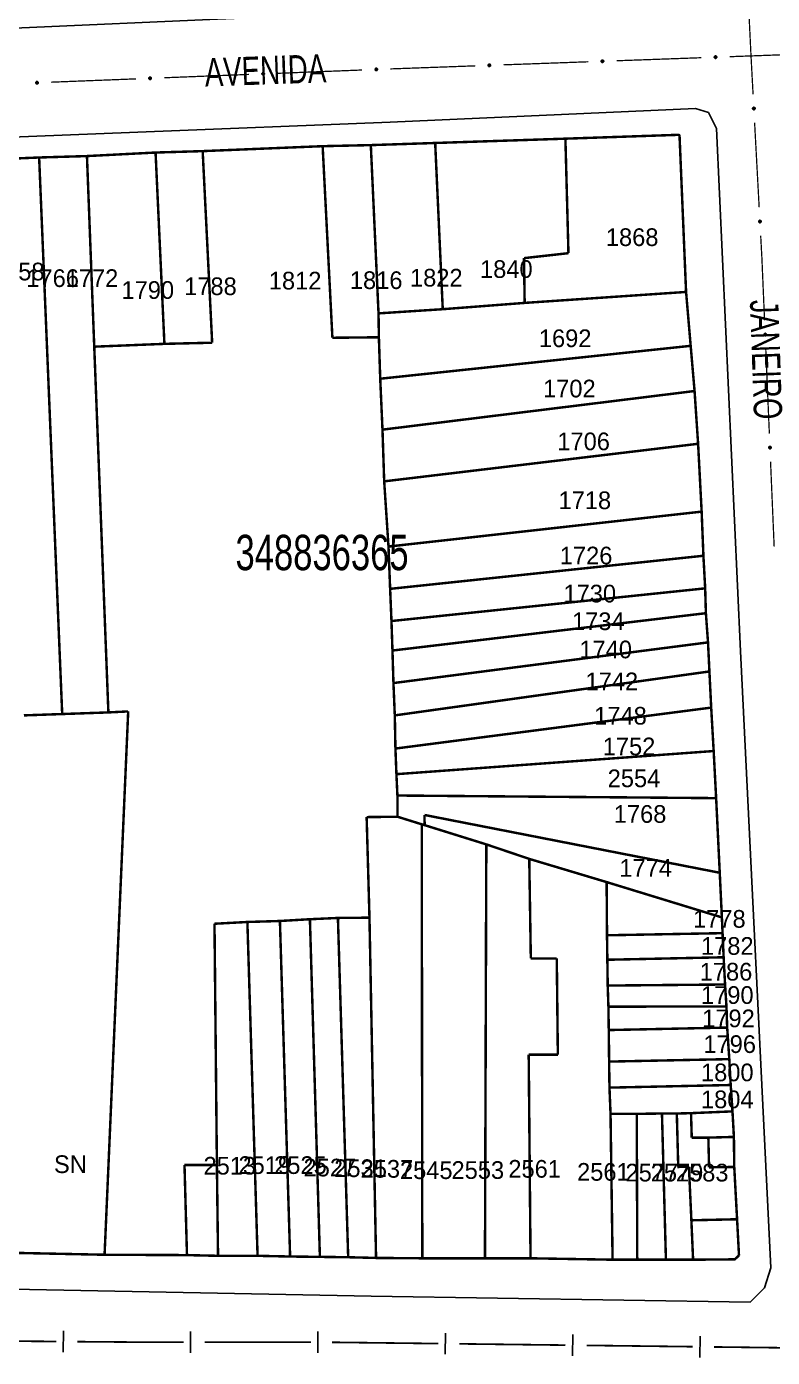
# Model space of a CAD drawing. Extents: x 202481 to 204056, y 4838981 to 4840330.
# Drawn here: x 202659.1 to 202764.6, y 4838987.6 to 4839175.8 of the extents above; entities that cross this region are included whole.
import ezdxf
from ezdxf.enums import TextEntityAlignment as Align

# ---------------------------------------------------------------- set-up
doc = ezdxf.new("R2010")
doc.units = 0
doc.header["$LTSCALE"] = 1.5
doc.header["$MEASUREMENT"] = 0
for name, color, linetype in [('CD_MALHA_LOTES', 7, 'CONTINUOUS'), ('CD_TXT_QUADRA', 7, 'CONTINUOUS'), ('LM-LIM-SETORES-BAIRROS', 250, 'CONTINUOUS'), ('RU-QUADRA', 210, 'CONTINUOUS'), ('SV-EIXO-RUA-PAV', 20, 'CONTINUOUS'), ('SV-RUA-PAVIM', 7, 'CONTINUOUS'), ('SV-TXT-RUA-PAV', 7, 'CONTINUOUS'), ('Th_NmrPort', 1, 'CONTINUOUS')]:
    doc.layers.add(name, color=color, linetype=linetype)
doc.styles.add('ARIAL', font='ARIAL.SHX')

msp = doc.modelspace()

# ---------------------------------------------------------------- linework, layer by layer
at = {"layer": 'CD_MALHA_LOTES', "linetype": 'Continuous', "const_width": 0.35, "flags": 128}
for points in [[(202716.91, 4839159.3), (202735.32, 4839159.91)], [(202735.32, 4839159.91), (202751.45, 4839160.46)], [(202735.75, 4839143.72), (202735.32, 4839159.91)], [(202751.45, 4839160.46), (202752.38, 4839138.24)], [(202667.68, 4839157.45), (202677.38, 4839157.95)], [(202677.38, 4839157.95), (202684.04, 4839158.15)], [(202678.63, 4839130.9), (202677.38, 4839157.95)], [(202684.04, 4839158.15), (202701, 4839158.85)], [(202684.04, 4839158.15), (202685.38, 4839131.06)], [(202701, 4839158.85), (202707.81, 4839159)], [(202702.38, 4839131.76), (202701, 4839158.85)], [(202707.81, 4839159), (202716.91, 4839159.3)], [(202708.9, 4839135.21), (202707.81, 4839159)], [(202717.98, 4839135.8), (202716.91, 4839159.3)], [(202656.21, 4839157.05), (202660.92, 4839157.25)], [(202660.92, 4839157.25), (202667.68, 4839157.45)], [(202664.18, 4839078.56), (202660.92, 4839157.25)], [(202668.71, 4839130.5), (202667.68, 4839157.45)], [(202729.47, 4839143.02), (202735.75, 4839143.72)], [(202729.56, 4839136.69), (202729.47, 4839143.02)], [(202752.38, 4839138.24), (202729.56, 4839136.69)], [(202752.38, 4839138.24), (202753.03, 4839130.62)], [(202708.9, 4839135.21), (202717.98, 4839135.8)], [(202708.95, 4839131.83), (202708.9, 4839135.21)], [(202729.56, 4839136.69), (202717.98, 4839135.8)], [(202708.95, 4839131.83), (202702.38, 4839131.76)], [(202709.14, 4839125.97), (202708.95, 4839131.83)], [(202668.71, 4839130.5), (202678.63, 4839130.9)], [(202670.71, 4839078.79), (202668.71, 4839130.5)], [(202685.38, 4839131.06), (202678.63, 4839130.9)], [(202709.14, 4839125.97), (202753.03, 4839130.62)], [(202753.03, 4839130.62), (202753.58, 4839124.23)], [(202709.46, 4839118.77), (202709.14, 4839125.97)], [(202709.46, 4839118.77), (202753.58, 4839124.23)], [(202753.58, 4839124.23), (202754.08, 4839116.77)], [(202709.7, 4839111.46), (202709.46, 4839118.77)], [(202709.7, 4839111.46), (202754.08, 4839116.77)], [(202754.08, 4839116.77), (202754.58, 4839107.18)], [(202710.31, 4839102.24), (202709.7, 4839111.46)], [(202710.31, 4839102.24), (202754.58, 4839107.18)], [(202754.58, 4839107.18), (202754.83, 4839100.94)], [(202710.54, 4839096.26), (202710.31, 4839102.24)], [(202710.54, 4839096.26), (202754.83, 4839100.94)], [(202754.83, 4839100.94), (202755.08, 4839096.33)], [(202710.73, 4839091.71), (202710.54, 4839096.26)], [(202710.73, 4839091.71), (202755.08, 4839096.33)], [(202755.08, 4839096.33), (202755.18, 4839092.82)], [(202710.87, 4839087.54), (202755.18, 4839092.82)], [(202755.18, 4839092.82), (202755.48, 4839088.69)], [(202710.87, 4839087.54), (202710.73, 4839091.71)], [(202711.01, 4839082.94), (202755.48, 4839088.69)], [(202755.48, 4839088.69), (202755.68, 4839084.58)], [(202711.01, 4839082.94), (202710.87, 4839087.54)], [(202711.2, 4839078.37), (202755.68, 4839084.58)], [(202755.68, 4839084.58), (202755.93, 4839079.47)], [(202711.2, 4839078.37), (202711.01, 4839082.94)], [(202670.71, 4839078.79), (202664.18, 4839078.56)], [(202670.17, 4839002.11), (202673.51, 4839078.93)], [(202673.51, 4839078.93), (202670.71, 4839078.79)], [(202711.29, 4839073.68), (202755.93, 4839079.47)], [(202755.93, 4839079.47), (202756.28, 4839073.33)], [(202664.18, 4839078.56), (202658.76, 4839078.37)], [(202711.29, 4839073.68), (202711.2, 4839078.37)], [(202711.43, 4839070.06), (202711.29, 4839073.68)], [(202711.43, 4839070.06), (202756.28, 4839073.33)], [(202756.28, 4839073.33), (202756.63, 4839066.67)], [(202711.57, 4839067.04), (202711.43, 4839070.06)], [(202711.59, 4839064.04), (202711.57, 4839067.04)], [(202711.57, 4839067.04), (202756.63, 4839066.67)], [(202756.63, 4839066.67), (202757.14, 4839056.12)], [(202707.22, 4839063.99), (202711.59, 4839064.04)], [(202707.62, 4839049.77), (202707.22, 4839063.99)], [(202715.01, 4839062.97), (202711.59, 4839064.04)], [(202715.42, 4839062.85), (202715.4, 4839064.29)], [(202715.4, 4839064.29), (202757.14, 4839056.12)], [(202715.09, 4839001.61), (202715.01, 4839062.97)], [(202715.01, 4839062.97), (202715.42, 4839062.85)], [(202724.14, 4839060.13), (202715.42, 4839062.85)], [(202723.95, 4839001.61), (202724.14, 4839060.13)], [(202724.14, 4839060.13), (202730.21, 4839058.08)], [(202730.21, 4839058.08), (202741.15, 4839054.8)], [(202730.43, 4839044), (202730.21, 4839058.08)], [(202757.14, 4839056.12), (202757.44, 4839049.81)], [(202741.2, 4839047.28), (202741.15, 4839054.8)], [(202741.15, 4839054.8), (202757.44, 4839049.81)], [(202685.71, 4839048.91), (202690.36, 4839049.16)], [(202686.05, 4839014.79), (202685.71, 4839048.91)], [(202690.36, 4839049.16), (202694.96, 4839049.3)], [(202691.8, 4839001.96), (202690.36, 4839049.16)], [(202694.96, 4839049.3), (202699.2, 4839049.55)], [(202696.4, 4839001.86), (202694.96, 4839049.3)], [(202699.2, 4839049.55), (202703.16, 4839049.73)], [(202700.61, 4839001.81), (202699.2, 4839049.55)], [(202703.16, 4839049.73), (202707.62, 4839049.77)], [(202704.61, 4839001.76), (202703.16, 4839049.73)], [(202708.55, 4839001.66), (202707.62, 4839049.77)], [(202757.44, 4839049.81), (202757.54, 4839047.58)], [(202741.2, 4839047.28), (202757.54, 4839047.58)], [(202741.25, 4839043.82), (202741.2, 4839047.28)], [(202757.54, 4839047.58), (202757.69, 4839044.17)], [(202734.1, 4839044), (202730.43, 4839044)], [(202734.25, 4839030.4), (202734.1, 4839044)], [(202741.25, 4839043.82), (202757.69, 4839044.17)], [(202741.3, 4839040.17), (202741.25, 4839043.82)], [(202757.69, 4839044.17), (202757.89, 4839040.32)], [(202741.3, 4839040.17), (202757.89, 4839040.32)], [(202741.4, 4839037.19), (202741.3, 4839040.17)], [(202757.89, 4839040.32), (202758.09, 4839037.21)], [(202741.4, 4839037.19), (202758.09, 4839037.21)], [(202741.45, 4839033.88), (202741.4, 4839037.19)], [(202758.09, 4839037.21), (202758.19, 4839034.23)], [(202741.45, 4839033.88), (202758.19, 4839034.23)], [(202741.5, 4839029.42), (202741.45, 4839033.88)], [(202758.19, 4839034.23), (202758.49, 4839029.77)], [(202730.13, 4839030.4), (202734.25, 4839030.4)], [(202730.39, 4839001.61), (202730.13, 4839030.4)], [(202741.5, 4839029.42), (202758.49, 4839029.77)], [(202758.49, 4839029.77), (202758.69, 4839026.11)], [(202741.55, 4839025.74), (202741.5, 4839029.42)], [(202741.55, 4839025.74), (202758.69, 4839026.11)], [(202758.69, 4839026.11), (202758.94, 4839022.38)], [(202741.7, 4839022.03), (202741.55, 4839025.74)], [(202753.08, 4839022.13), (202758.94, 4839022.38)], [(202758.94, 4839022.38), (202759.14, 4839018.77)], [(202741.7, 4839022.03), (202745.41, 4839022.03)], [(202741.99, 4839001.41), (202741.7, 4839022.03)], [(202745.41, 4839022.03), (202748.97, 4839022.08)], [(202745.48, 4839001.41), (202745.41, 4839022.03)], [(202748.97, 4839022.08), (202751.07, 4839022.08)], [(202749.53, 4839001.41), (202748.97, 4839022.08)], [(202751.07, 4839022.08), (202753.08, 4839022.13)], [(202751.27, 4839014.57), (202751.07, 4839022.08)], [(202753.18, 4839018.67), (202753.08, 4839022.13)], [(202755.53, 4839018.67), (202753.18, 4839018.67)], [(202755.53, 4839018.67), (202759.14, 4839018.77)], [(202755.63, 4839014.47), (202755.53, 4839018.67)], [(202759.14, 4839018.77), (202759.19, 4839014.52)], [(202681.47, 4839014.79), (202686.05, 4839014.79)], [(202681.82, 4839002.06), (202681.47, 4839014.79)], [(202686.21, 4839001.96), (202686.05, 4839014.79)], [(202752.78, 4839014.57), (202751.27, 4839014.57)], [(202753.13, 4839006.98), (202752.78, 4839014.57)], [(202759.19, 4839014.52), (202755.63, 4839014.47)], [(202759.19, 4839014.52), (202759.59, 4839007.13)], [(202753.13, 4839006.98), (202759.59, 4839007.13)], [(202753.37, 4839001.41), (202753.13, 4839006.98)], [(202759.59, 4839007.13), (202759.86, 4839002.01)], [(202670.17, 4839002.11), (202655.84, 4839002.41)], [(202681.82, 4839002.06), (202670.17, 4839002.11)], [(202686.21, 4839001.96), (202681.82, 4839002.06)], [(202691.8, 4839001.96), (202686.21, 4839001.96)], [(202696.4, 4839001.86), (202691.8, 4839001.96)], [(202700.61, 4839001.81), (202696.4, 4839001.86)], [(202704.61, 4839001.76), (202700.61, 4839001.81)], [(202708.55, 4839001.66), (202704.61, 4839001.76)], [(202715.09, 4839001.61), (202708.55, 4839001.66)], [(202723.95, 4839001.61), (202715.09, 4839001.61)], [(202730.39, 4839001.61), (202723.95, 4839001.61)], [(202741.99, 4839001.41), (202730.39, 4839001.61)], [(202759.86, 4839002.01), (202759.26, 4839001.46), (202753.37, 4839001.41)], [(202745.48, 4839001.41), (202741.99, 4839001.41)], [(202749.53, 4839001.41), (202745.48, 4839001.41)], [(202753.37, 4839001.41), (202749.53, 4839001.41)]]:
    msp.add_lwpolyline(points, dxfattribs=at)
at = {"layer": 'LM-LIM-SETORES-BAIRROS'}
for points in [[(202664.323726, 4838988.339339), (202664.347874, 4838991.339241)], [(202682.335573, 4838988.250611), (202682.335308, 4838991.250611)], [(202700.335573, 4838988.252204), (202700.335308, 4838991.252204)], [(202718.315845, 4838988.038258), (202718.352444, 4838991.038035)], [(202736.314505, 4838987.818663), (202736.351104, 4838990.81844)], [(202754.313166, 4838987.599069), (202754.349765, 4838990.598845)]]:
    msp.add_lwpolyline(points, dxfattribs=at)
at = {"layer": 'LM-LIM-SETORES-BAIRROS', "const_width": 0.25}
for points in [[(202648.336318, 4838989.968077), (202663.335832, 4838989.847339)], [(202666.335735, 4838989.823192), (202675.335444, 4838989.750749)], [(202675.335444, 4838989.750749), (202675.43, 4838989.75)], [(202675.43, 4838989.75), (202681.335441, 4838989.750523)], [(202684.335441, 4838989.750788), (202699.33544, 4838989.752115)], [(202702.335335, 4838989.733342), (202717.334219, 4838989.550346)], [(202720.333996, 4838989.513747), (202735.332879, 4838989.330752)], [(202738.332656, 4838989.294152), (202753.33154, 4838989.111157)], [(202756.331316, 4838989.074558), (202768.330423, 4838988.928161)]]:
    msp.add_lwpolyline(points, dxfattribs=at)
at = {"layer": 'RU-QUADRA', "linetype": 'Continuous', "const_width": 0.18, "flags": 128}
msp.add_lwpolyline([(202656.21, 4839157.05), (202660.92, 4839157.25), (202667.68, 4839157.45), (202677.38, 4839157.95), (202684.04, 4839158.15), (202701, 4839158.85), (202707.81, 4839159), (202716.91, 4839159.3), (202735.32, 4839159.91), (202751.45, 4839160.46), (202752.38, 4839138.24), (202753.03, 4839130.62), (202753.58, 4839124.23), (202754.08, 4839116.77), (202754.58, 4839107.18), (202754.83, 4839100.94), (202755.08, 4839096.33), (202755.18, 4839092.82), (202755.48, 4839088.69), (202755.68, 4839084.58), (202755.93, 4839079.47), (202756.28, 4839073.33), (202756.63, 4839066.67), (202757.14, 4839056.12), (202757.44, 4839049.81), (202757.54, 4839047.58), (202757.69, 4839044.17), (202757.89, 4839040.32), (202758.09, 4839037.21), (202758.19, 4839034.23), (202758.49, 4839029.77), (202758.69, 4839026.11), (202758.94, 4839022.38), (202759.14, 4839018.77), (202759.19, 4839014.52), (202759.59, 4839007.13), (202759.86, 4839002.01), (202759.26, 4839001.46), (202753.37, 4839001.41), (202749.53, 4839001.41), (202745.48, 4839001.41), (202741.99, 4839001.41), (202730.39, 4839001.61), (202723.95, 4839001.61), (202715.09, 4839001.61), (202708.55, 4839001.66), (202704.61, 4839001.76), (202700.61, 4839001.81), (202696.4, 4839001.86), (202691.8, 4839001.96), (202686.21, 4839001.96), (202681.82, 4839002.06), (202670.17, 4839002.11), (202655.84, 4839002.41)], dxfattribs=at)
at = {"layer": 'SV-EIXO-RUA-PAV', "const_width": 0.18}
for points in [[(202761.243898, 4839178.151764), (202761.533484, 4839172.158757)], [(202742.557957, 4839170.925677), (202754.550183, 4839171.357556)], [(202758.547592, 4839171.501516), (202761.545648, 4839171.609486)], [(202761.533484, 4839172.158757), (202761.56, 4839171.61)], [(202761.545648, 4839171.609486), (202761.56, 4839171.61)], [(202761.56, 4839171.61), (202770.539497, 4839171.942174)], [(202761.56, 4839171.61), (202761.852967, 4839166.167276)], [(202694.590903, 4839169.148982), (202706.581707, 4839169.618665)], [(202710.578688, 4839169.773998), (202722.570914, 4839170.205877)], [(202726.568323, 4839170.349837), (202738.560549, 4839170.781717)], [(202662.615423, 4839167.896494), (202674.606228, 4839168.366177)], [(202678.603163, 4839168.522738), (202690.593968, 4839168.992421)], [(202762.067965, 4839162.173058), (202762.71296, 4839150.190405)], [(202762.927958, 4839146.196187), (202763.089206, 4839143.200524)], [(202763.089206, 4839143.200524), (202763.1, 4839143)], [(202763.1, 4839143), (202763.473672, 4839134.208752)], [(202763.643539, 4839130.212361), (202764.153139, 4839118.223186)], [(202764.323006, 4839114.226794), (202764.832606, 4839102.23762)]]:
    msp.add_lwpolyline(points, dxfattribs=at)
at = {"layer": 'SV-EIXO-RUA-PAV'}
for points in [[(202740.411704, 4839170.958535), (202740.44451, 4839170.994809), (202740.480122, 4839171.019277), (202740.515698, 4839171.031135), (202740.549868, 4839171.033416), (202740.585089, 4839171.031813), (202740.620242, 4839171.022362), (202740.656934, 4839171.00323), (202740.693553, 4839170.970576), (202740.71622, 4839170.932448), (202740.729712, 4839170.898191), (202740.734142, 4839170.862697), (202740.732011, 4839170.828509), (202740.720986, 4839170.792318), (202740.701235, 4839170.755323), (202740.66751, 4839170.719296), (202740.632432, 4839170.695549), (202740.597719, 4839170.684982), (202740.562008, 4839170.680754), (202740.526071, 4839170.682822), (202740.491617, 4839170.692299), (202740.454405, 4839170.712252), (202740.419287, 4839170.74601), (202740.395202, 4839170.780726), (202740.384152, 4839170.815281), (202740.380781, 4839170.850532), (202740.381959, 4839170.885877), (202740.389989, 4839170.921609), (202740.411704, 4839170.958535)], [(202756.401338, 4839171.534374), (202756.434144, 4839171.570648), (202756.469756, 4839171.595116), (202756.505333, 4839171.606974), (202756.539503, 4839171.609255), (202756.574723, 4839171.607652), (202756.609876, 4839171.598201), (202756.646569, 4839171.579069), (202756.683187, 4839171.546416), (202756.705854, 4839171.508287), (202756.719346, 4839171.47403), (202756.723776, 4839171.438537), (202756.721645, 4839171.404348), (202756.710621, 4839171.368158), (202756.690869, 4839171.331163), (202756.657144, 4839171.295136), (202756.622066, 4839171.271388), (202756.587354, 4839171.260822), (202756.551643, 4839171.256594), (202756.515705, 4839171.258662), (202756.481252, 4839171.268138), (202756.44404, 4839171.288092), (202756.408922, 4839171.32185), (202756.384837, 4839171.356565), (202756.373786, 4839171.39112), (202756.370415, 4839171.426371), (202756.371594, 4839171.461717), (202756.379623, 4839171.497449), (202756.401338, 4839171.534374)], [(202692.444556, 4839169.175074), (202692.477247, 4839169.211451), (202692.512783, 4839169.236031), (202692.548321, 4839169.248001), (202692.582484, 4839169.25039), (202692.617709, 4839169.248898), (202692.652892, 4839169.239557), (202692.689644, 4839169.220541), (202692.726366, 4839169.188004), (202692.749153, 4839169.149946), (202692.762753, 4839169.115732), (202692.767295, 4839169.080253), (202692.765272, 4839169.046058), (202692.754361, 4839169.009833), (202692.734727, 4839168.972776), (202692.701115, 4839168.936643), (202692.666112, 4839168.912784), (202692.631433, 4839168.902109), (202692.595736, 4839168.897768), (202692.559792, 4839168.899723), (202692.525309, 4839168.909091), (202692.488034, 4839168.928927), (202692.45281, 4839168.962574), (202692.428616, 4839168.997213), (202692.417456, 4839169.031733), (202692.413974, 4839169.066974), (202692.415041, 4839169.102323), (202692.422958, 4839169.13808), (202692.444556, 4839169.175074)], [(202708.432296, 4839169.801318), (202708.464987, 4839169.837695), (202708.500522, 4839169.862275), (202708.536061, 4839169.874245), (202708.570224, 4839169.876634), (202708.605449, 4839169.875142), (202708.640632, 4839169.865801), (202708.677384, 4839169.846785), (202708.714106, 4839169.814248), (202708.736893, 4839169.77619), (202708.750492, 4839169.741977), (202708.755034, 4839169.706497), (202708.753011, 4839169.672302), (202708.742101, 4839169.636077), (202708.722466, 4839169.59902), (202708.688855, 4839169.562887), (202708.653852, 4839169.539029), (202708.619173, 4839169.528353), (202708.583476, 4839169.524012), (202708.547531, 4839169.525967), (202708.513048, 4839169.535335), (202708.475773, 4839169.555171), (202708.440549, 4839169.588818), (202708.416355, 4839169.623458), (202708.405195, 4839169.657977), (202708.401713, 4839169.693218), (202708.402781, 4839169.728567), (202708.410697, 4839169.764324), (202708.432296, 4839169.801318)], [(202724.422069, 4839170.382696), (202724.454875, 4839170.41897), (202724.490488, 4839170.443437), (202724.526064, 4839170.455295), (202724.560234, 4839170.457577), (202724.595454, 4839170.455973), (202724.630607, 4839170.446522), (202724.6673, 4839170.42739), (202724.703919, 4839170.394737), (202724.726586, 4839170.356608), (202724.740077, 4839170.322352), (202724.744507, 4839170.286858), (202724.742377, 4839170.252669), (202724.731352, 4839170.216479), (202724.711601, 4839170.179484), (202724.677875, 4839170.143457), (202724.642797, 4839170.119709), (202724.608085, 4839170.109143), (202724.572374, 4839170.104915), (202724.536436, 4839170.106983), (202724.501983, 4839170.116459), (202724.464771, 4839170.136413), (202724.429653, 4839170.170171), (202724.405568, 4839170.204886), (202724.394517, 4839170.239441), (202724.391146, 4839170.274693), (202724.392325, 4839170.310038), (202724.400354, 4839170.34577), (202724.422069, 4839170.382696)], [(202660.469077, 4839167.922586), (202660.501768, 4839167.958963), (202660.537303, 4839167.983543), (202660.572842, 4839167.995513), (202660.607005, 4839167.997902), (202660.64223, 4839167.996409), (202660.677413, 4839167.987069), (202660.714165, 4839167.968053), (202660.750887, 4839167.935516), (202660.773674, 4839167.897458), (202660.787273, 4839167.863244), (202660.791816, 4839167.827765), (202660.789792, 4839167.79357), (202660.778882, 4839167.757345), (202660.759247, 4839167.720288), (202660.725636, 4839167.684155), (202660.690633, 4839167.660296), (202660.655954, 4839167.649621), (202660.620257, 4839167.64528), (202660.584313, 4839167.647235), (202660.54983, 4839167.656602), (202660.512555, 4839167.676439), (202660.477331, 4839167.710086), (202660.453136, 4839167.744725), (202660.441977, 4839167.779245), (202660.438495, 4839167.814486), (202660.439562, 4839167.849835), (202660.447478, 4839167.885592), (202660.469077, 4839167.922586)], [(202676.456817, 4839168.54883), (202676.489508, 4839168.585207), (202676.525043, 4839168.609787), (202676.560582, 4839168.621757), (202676.594744, 4839168.624146), (202676.62997, 4839168.622653), (202676.665152, 4839168.613313), (202676.701905, 4839168.594297), (202676.738626, 4839168.56176), (202676.761413, 4839168.523702), (202676.775013, 4839168.489488), (202676.779555, 4839168.454009), (202676.777532, 4839168.419814), (202676.766622, 4839168.383589), (202676.746987, 4839168.346532), (202676.713375, 4839168.310399), (202676.678372, 4839168.28654), (202676.643694, 4839168.275865), (202676.607996, 4839168.271524), (202676.572052, 4839168.273479), (202676.537569, 4839168.282846), (202676.500294, 4839168.302683), (202676.46507, 4839168.33633), (202676.440876, 4839168.370969), (202676.429716, 4839168.405489), (202676.426234, 4839168.44073), (202676.427301, 4839168.476079), (202676.435218, 4839168.511836), (202676.456817, 4839168.54883)], [(202762.062665, 4839164.319557), (202762.099517, 4839164.287401), (202762.124613, 4839164.252229), (202762.137102, 4839164.216869), (202762.13999, 4839164.182745), (202762.139013, 4839164.147502), (202762.130189, 4839164.112187), (202762.111712, 4839164.07516), (202762.079715, 4839164.037966), (202762.041995, 4839164.014625), (202762.007984, 4839164.000527), (202761.972574, 4839163.995466), (202761.938353, 4839163.996989), (202761.901973, 4839164.007369), (202761.864633, 4839164.026459), (202761.828012, 4839164.059539), (202761.803644, 4839164.094189), (202761.792462, 4839164.128708), (202761.7876, 4839164.164338), (202761.789029, 4839164.200307), (202761.797891, 4839164.234923), (202761.81718, 4839164.272484), (202761.850309, 4839164.308196), (202761.884591, 4839164.332895), (202761.918943, 4839164.344558), (202761.954129, 4839164.348555), (202761.98949, 4839164.348005), (202762.025359, 4839164.340612), (202762.062665, 4839164.319557)], [(202762.922657, 4839148.342686), (202762.959509, 4839148.31053), (202762.984606, 4839148.275358), (202762.997094, 4839148.239998), (202762.999983, 4839148.205874), (202762.999006, 4839148.170631), (202762.990181, 4839148.135315), (202762.971704, 4839148.098289), (202762.939707, 4839148.061095), (202762.901987, 4839148.037754), (202762.867976, 4839148.023655), (202762.832567, 4839148.018595), (202762.798346, 4839148.020118), (202762.761965, 4839148.030497), (202762.724625, 4839148.049588), (202762.688004, 4839148.082667), (202762.663636, 4839148.117318), (202762.652455, 4839148.151837), (202762.647593, 4839148.187467), (202762.649021, 4839148.223436), (202762.657884, 4839148.258052), (202762.677173, 4839148.295613), (202762.710301, 4839148.331325), (202762.744583, 4839148.356024), (202762.778936, 4839148.367687), (202762.814122, 4839148.371684), (202762.849483, 4839148.371134), (202762.885352, 4839148.363741), (202762.922657, 4839148.342686)], [(202763.662485, 4839132.358782), (202763.698971, 4839132.326212), (202763.723669, 4839132.290759), (202763.735758, 4839132.25526), (202763.73826, 4839132.221106), (202763.736885, 4839132.185875), (202763.727662, 4839132.150662), (202763.708769, 4839132.113846), (202763.676353, 4839132.077017), (202763.638372, 4839132.054103), (202763.604204, 4839132.04039), (202763.56874, 4839132.035729), (202763.534538, 4839132.037639), (202763.498277, 4839132.048429), (202763.461155, 4839132.06794), (202763.42491, 4839132.101431), (202763.400935, 4839132.136354), (202763.390144, 4839132.170997), (202763.385685, 4839132.20668), (202763.38752, 4839132.24263), (202763.396772, 4839132.277144), (202763.416484, 4839132.314485), (202763.450014, 4839132.349821), (202763.484573, 4839132.37413), (202763.519055, 4839132.385405), (202763.554284, 4839132.389004), (202763.589636, 4839132.388055), (202763.62542, 4839132.380257), (202763.662485, 4839132.358782)], [(202764.341952, 4839116.373216), (202764.378438, 4839116.340646), (202764.403136, 4839116.305193), (202764.415225, 4839116.269694), (202764.417727, 4839116.23554), (202764.416352, 4839116.200309), (202764.407129, 4839116.165096), (202764.388236, 4839116.12828), (202764.35582, 4839116.091451), (202764.317839, 4839116.068537), (202764.283671, 4839116.054824), (202764.248207, 4839116.050163), (202764.214005, 4839116.052073), (202764.177744, 4839116.062862), (202764.140622, 4839116.082374), (202764.104377, 4839116.115865), (202764.080402, 4839116.150788), (202764.069611, 4839116.185431), (202764.065152, 4839116.221114), (202764.066987, 4839116.257064), (202764.076239, 4839116.291578), (202764.095951, 4839116.328919), (202764.129481, 4839116.364255), (202764.16404, 4839116.388564), (202764.198522, 4839116.399839), (202764.233751, 4839116.403438), (202764.269103, 4839116.402489), (202764.304887, 4839116.394691), (202764.341952, 4839116.373216)]]:
    msp.add_lwpolyline(points, close=True, dxfattribs=at)
for points in [[(202740.430376, 4839170.977568), (202740.631212, 4839171.012109)], [(202740.44451, 4839170.994809), (202740.620242, 4839171.022362)], [(202740.46475, 4839171.008844), (202740.593854, 4839171.025783)], [(202740.480122, 4839171.019277), (202740.585089, 4839171.031813)], [(202756.370415, 4839171.426371), (202756.719346, 4839171.47403)], [(202756.371594, 4839171.461717), (202756.705854, 4839171.508287)], [(202756.373786, 4839171.39112), (202756.723776, 4839171.438537)], [(202756.374712, 4839171.408408), (202756.719898, 4839171.453609)], [(202756.37475, 4839171.445275), (202756.707565, 4839171.492762)], [(202756.379623, 4839171.497449), (202756.683187, 4839171.546416)], [(202756.380341, 4839171.479612), (202756.689924, 4839171.527627)], [(202756.382807, 4839171.373199), (202756.719713, 4839171.420833)], [(202756.384837, 4839171.356565), (202756.721645, 4839171.404348)], [(202756.391386, 4839171.514145), (202756.661424, 4839171.560736)], [(202756.399084, 4839171.338284), (202756.711444, 4839171.385034)], [(202756.401338, 4839171.534374), (202756.646569, 4839171.579069)], [(202756.408922, 4839171.32185), (202756.710621, 4839171.368158)], [(202756.420011, 4839171.553407), (202756.620847, 4839171.587948)], [(202756.430263, 4839171.306638), (202756.697721, 4839171.349039)], [(202756.434144, 4839171.570648), (202756.609876, 4839171.598201)], [(202756.44404, 4839171.288092), (202756.690869, 4839171.331163)], [(202756.454385, 4839171.584684), (202756.583488, 4839171.601622)], [(202756.468063, 4839171.280691), (202756.666271, 4839171.312406)], [(202756.469756, 4839171.595116), (202756.574723, 4839171.607652)], [(202756.481252, 4839171.268138), (202756.657144, 4839171.295136)], [(202756.502793, 4839171.264191), (202756.633211, 4839171.282542)], [(202756.515705, 4839171.258662), (202756.622066, 4839171.271388)], [(202692.415041, 4839169.102323), (202692.749153, 4839169.149946)], [(202692.418249, 4839169.085891), (202692.750912, 4839169.134427)], [(202692.422958, 4839169.13808), (202692.726366, 4839169.188004)], [(202692.423731, 4839169.120245), (202692.733162, 4839169.169236)], [(202692.434667, 4839169.154813), (202692.704557, 4839169.202255)], [(202692.444556, 4839169.175074), (202692.689644, 4839169.220541)], [(202692.463168, 4839169.194165), (202692.663895, 4839169.229339)], [(202692.477247, 4839169.211451), (202692.652892, 4839169.239557)], [(202692.497444, 4839169.22555), (202692.626494, 4839169.242895)], [(202692.512783, 4839169.236031), (202692.617709, 4839169.248898)], [(202708.401713, 4839169.693218), (202708.750492, 4839169.741977)], [(202708.402781, 4839169.728567), (202708.736893, 4839169.77619)], [(202708.405195, 4839169.657977), (202708.755034, 4839169.706497)], [(202708.405989, 4839169.712135), (202708.738652, 4839169.760671)], [(202708.406067, 4839169.675268), (202708.751109, 4839169.721557)], [(202708.410697, 4839169.764324), (202708.714106, 4839169.814248)], [(202708.411471, 4839169.746489), (202708.720902, 4839169.79548)], [(202708.414273, 4839169.640085), (202708.751027, 4839169.68878)], [(202708.416355, 4839169.623458), (202708.753011, 4839169.672302)], [(202708.422407, 4839169.781057), (202708.692297, 4839169.828499)], [(202708.43066, 4839169.605222), (202708.742871, 4839169.652956)], [(202708.432296, 4839169.801318), (202708.677384, 4839169.846785)], [(202708.440549, 4839169.588818), (202708.742101, 4839169.636077)], [(202708.450908, 4839169.820409), (202708.651635, 4839169.855583)], [(202708.461938, 4839169.573673), (202708.729262, 4839169.616918)], [(202708.464987, 4839169.837695), (202708.640632, 4839169.865801)], [(202708.475773, 4839169.555171), (202708.722466, 4839169.59902)], [(202708.485184, 4839169.851794), (202708.614233, 4839169.869139)], [(202708.49982, 4839169.547846), (202708.697927, 4839169.580186)], [(202708.500522, 4839169.862275), (202708.605449, 4839169.875142)], [(202708.513048, 4839169.535335), (202708.688855, 4839169.562887)], [(202708.534602, 4839169.531456), (202708.664961, 4839169.550218)], [(202708.547531, 4839169.525967), (202708.653852, 4839169.539029)], [(202724.391146, 4839170.274693), (202724.740077, 4839170.322352)], [(202724.392325, 4839170.310038), (202724.726586, 4839170.356608)], [(202724.394517, 4839170.239441), (202724.744507, 4839170.286858)], [(202724.395444, 4839170.256729), (202724.740629, 4839170.30193)], [(202724.395481, 4839170.293597), (202724.728296, 4839170.341083)], [(202724.400354, 4839170.34577), (202724.703919, 4839170.394737)], [(202724.401072, 4839170.327933), (202724.710655, 4839170.375948)], [(202724.403539, 4839170.22152), (202724.740444, 4839170.269154)], [(202724.405568, 4839170.204886), (202724.742377, 4839170.252669)], [(202724.412117, 4839170.362466), (202724.682155, 4839170.409057)], [(202724.419815, 4839170.186606), (202724.732175, 4839170.233355)], [(202724.422069, 4839170.382696), (202724.6673, 4839170.42739)], [(202724.429653, 4839170.170171), (202724.731352, 4839170.216479)], [(202724.440742, 4839170.401728), (202724.641578, 4839170.436269)], [(202724.450994, 4839170.154959), (202724.718452, 4839170.197361)], [(202724.454875, 4839170.41897), (202724.630607, 4839170.446522)], [(202724.464771, 4839170.136413), (202724.711601, 4839170.179484)], [(202724.475116, 4839170.433005), (202724.60422, 4839170.449943)], [(202724.488795, 4839170.129012), (202724.687002, 4839170.160727)], [(202724.490488, 4839170.443437), (202724.595454, 4839170.455973)], [(202724.501983, 4839170.116459), (202724.677875, 4839170.143457)], [(202724.523524, 4839170.112512), (202724.653942, 4839170.130863)], [(202724.536436, 4839170.106983), (202724.642797, 4839170.119709)], [(202740.380781, 4839170.850532), (202740.729712, 4839170.898191)], [(202740.381959, 4839170.885877), (202740.71622, 4839170.932448)], [(202740.384152, 4839170.815281), (202740.734142, 4839170.862697)], [(202740.385078, 4839170.832569), (202740.730264, 4839170.87777)], [(202740.385116, 4839170.869436), (202740.71793, 4839170.916922)], [(202740.389989, 4839170.921609), (202740.693553, 4839170.970576)], [(202740.390706, 4839170.903772), (202740.70029, 4839170.951787)], [(202740.393173, 4839170.797359), (202740.730078, 4839170.844993)], [(202740.395202, 4839170.780726), (202740.732011, 4839170.828509)], [(202740.401751, 4839170.938305), (202740.671789, 4839170.984896)], [(202740.40945, 4839170.762445), (202740.72181, 4839170.809195)], [(202740.411704, 4839170.958535), (202740.656934, 4839171.00323)], [(202740.419287, 4839170.74601), (202740.720986, 4839170.792318)], [(202740.440629, 4839170.730798), (202740.708087, 4839170.7732)], [(202740.454405, 4839170.712252), (202740.701235, 4839170.755323)], [(202740.478429, 4839170.704851), (202740.676636, 4839170.736567)], [(202740.491617, 4839170.692299), (202740.66751, 4839170.719296)], [(202740.513158, 4839170.688352), (202740.643577, 4839170.706703)], [(202740.526071, 4839170.682822), (202740.632432, 4839170.695549)], [(202660.438495, 4839167.814486), (202660.787273, 4839167.863244)], [(202660.439562, 4839167.849835), (202660.773674, 4839167.897458)], [(202660.441977, 4839167.779245), (202660.791816, 4839167.827765)], [(202660.44277, 4839167.833403), (202660.775433, 4839167.881938)], [(202660.442848, 4839167.796536), (202660.78789, 4839167.842825)], [(202660.447478, 4839167.885592), (202660.750887, 4839167.935516)], [(202660.448252, 4839167.867757), (202660.757683, 4839167.916748)], [(202660.451054, 4839167.761352), (202660.787808, 4839167.810048)], [(202660.453136, 4839167.744725), (202660.789792, 4839167.79357)], [(202660.459188, 4839167.902325), (202660.729078, 4839167.949767)], [(202660.467441, 4839167.72649), (202660.779652, 4839167.774224)], [(202660.469077, 4839167.922586), (202660.714165, 4839167.968053)], [(202660.477331, 4839167.710086), (202660.778882, 4839167.757345)], [(202660.487689, 4839167.941677), (202660.688416, 4839167.976851)], [(202660.49872, 4839167.694941), (202660.766043, 4839167.738186)], [(202660.501768, 4839167.958963), (202660.677413, 4839167.987069)], [(202660.512555, 4839167.676439), (202660.759247, 4839167.720288)], [(202660.521965, 4839167.973062), (202660.651014, 4839167.990407)], [(202660.536602, 4839167.669114), (202660.734708, 4839167.701454)], [(202660.537303, 4839167.983543), (202660.64223, 4839167.996409)], [(202660.54983, 4839167.656602), (202660.725636, 4839167.684155)], [(202660.571383, 4839167.652724), (202660.701742, 4839167.671485)], [(202660.584313, 4839167.647235), (202660.690633, 4839167.660296)], [(202676.426234, 4839168.44073), (202676.775013, 4839168.489488)], [(202676.427301, 4839168.476079), (202676.761413, 4839168.523702)], [(202676.429716, 4839168.405489), (202676.779555, 4839168.454009)], [(202676.43051, 4839168.459647), (202676.763173, 4839168.508182)], [(202676.430588, 4839168.42278), (202676.775629, 4839168.469069)], [(202676.435218, 4839168.511836), (202676.738626, 4839168.56176)], [(202676.435992, 4839168.494001), (202676.745422, 4839168.542992)], [(202676.438794, 4839168.387597), (202676.775548, 4839168.436292)], [(202676.440876, 4839168.370969), (202676.777532, 4839168.419814)], [(202676.446928, 4839168.528569), (202676.716818, 4839168.576011)], [(202676.455181, 4839168.352734), (202676.767392, 4839168.400468)], [(202676.456817, 4839168.54883), (202676.701905, 4839168.594297)], [(202676.46507, 4839168.33633), (202676.766622, 4839168.383589)], [(202676.475429, 4839168.567921), (202676.676155, 4839168.603095)], [(202676.486459, 4839168.321185), (202676.753782, 4839168.36443)], [(202676.489508, 4839168.585207), (202676.665152, 4839168.613313)], [(202676.500294, 4839168.302683), (202676.746987, 4839168.346532)], [(202676.509704, 4839168.599306), (202676.638754, 4839168.616651)], [(202676.524341, 4839168.295358), (202676.722447, 4839168.327698)], [(202676.525043, 4839168.609787), (202676.62997, 4839168.622653)], [(202676.537569, 4839168.282846), (202676.713375, 4839168.310399)], [(202676.559122, 4839168.278968), (202676.689482, 4839168.29773)], [(202676.572052, 4839168.273479), (202676.678372, 4839168.28654)], [(202692.413974, 4839169.066974), (202692.762753, 4839169.115732)], [(202692.417456, 4839169.031733), (202692.767295, 4839169.080253)], [(202692.418328, 4839169.049024), (202692.763369, 4839169.095313)], [(202692.426534, 4839169.013841), (202692.763287, 4839169.062536)], [(202692.428616, 4839168.997213), (202692.765272, 4839169.046058)], [(202692.442921, 4839168.978978), (202692.755132, 4839169.026712)], [(202692.45281, 4839168.962574), (202692.754361, 4839169.009833)], [(202692.474199, 4839168.947429), (202692.741522, 4839168.990674)], [(202692.488034, 4839168.928927), (202692.734727, 4839168.972776)], [(202692.512081, 4839168.921602), (202692.710187, 4839168.953942)], [(202692.525309, 4839168.909091), (202692.701115, 4839168.936643)], [(202692.546862, 4839168.905212), (202692.677222, 4839168.923974)], [(202692.559792, 4839168.899723), (202692.666112, 4839168.912784)], [(202761.789029, 4839164.200307), (202761.803644, 4839164.094189)], [(202761.794328, 4839164.213315), (202761.814994, 4839164.083244)], [(202761.797891, 4839164.234923), (202761.828012, 4839164.059539)], [(202761.810208, 4839164.248333), (202761.845442, 4839164.050721)], [(202761.81718, 4839164.272484), (202761.864633, 4839164.026459)], [(202761.835478, 4839164.286588), (202761.882628, 4839164.019926)], [(202761.850309, 4839164.308196), (202761.901973, 4839164.007369)], [(202761.866566, 4839164.318325), (202761.918861, 4839164.006845)], [(202761.884591, 4839164.332895), (202761.938353, 4839163.996989)], [(202761.901186, 4839164.33522), (202761.954801, 4839163.999214)], [(202761.918943, 4839164.344558), (202761.972574, 4839163.995466)], [(202761.936245, 4839164.343939), (202761.987575, 4839163.999612)], [(202761.954129, 4839164.348555), (202762.007984, 4839164.000527)], [(202761.973107, 4839164.344557), (202762.026503, 4839164.012639)], [(202761.98949, 4839164.348005), (202762.041995, 4839164.014625)], [(202762.007538, 4839164.339578), (202762.061049, 4839164.030897)], [(202762.025359, 4839164.340612), (202762.079715, 4839164.037966)], [(202762.042262, 4839164.329148), (202762.093646, 4839164.059981)], [(202762.062665, 4839164.319557), (202762.111712, 4839164.07516)], [(202762.082027, 4839164.301226), (202762.120132, 4839164.101035)], [(202762.099517, 4839164.287401), (202762.130189, 4839164.112187)], [(202762.11391, 4839164.267413), (202762.13314, 4839164.138631)], [(202762.124613, 4839164.252229), (202762.139013, 4839164.147502)], [(202762.649021, 4839148.223436), (202762.663636, 4839148.117318)], [(202762.65432, 4839148.236444), (202762.674987, 4839148.106373)], [(202762.657884, 4839148.258052), (202762.688004, 4839148.082667)], [(202762.6702, 4839148.271461), (202762.705434, 4839148.073849)], [(202762.677173, 4839148.295613), (202762.724625, 4839148.049588)], [(202762.695471, 4839148.309717), (202762.74262, 4839148.043055)], [(202762.710301, 4839148.331325), (202762.761965, 4839148.030497)], [(202762.726558, 4839148.341453), (202762.778853, 4839148.029974)], [(202762.744583, 4839148.356024), (202762.798346, 4839148.020118)], [(202762.761178, 4839148.358348), (202762.814793, 4839148.022343)], [(202762.778936, 4839148.367687), (202762.832567, 4839148.018595)], [(202762.796238, 4839148.367068), (202762.847568, 4839148.022741)], [(202762.814122, 4839148.371684), (202762.867976, 4839148.023655)], [(202762.8331, 4839148.367686), (202762.886495, 4839148.035768)], [(202762.849483, 4839148.371134), (202762.901987, 4839148.037754)], [(202762.86753, 4839148.362707), (202762.921041, 4839148.054025)], [(202762.885352, 4839148.363741), (202762.939707, 4839148.061095)], [(202762.902254, 4839148.352277), (202762.953638, 4839148.08311)], [(202762.922657, 4839148.342686), (202762.971704, 4839148.098289)], [(202762.942019, 4839148.324355), (202762.980125, 4839148.124164)], [(202762.959509, 4839148.31053), (202762.990181, 4839148.135315)], [(202762.973902, 4839148.290542), (202762.993132, 4839148.16176)], [(202762.984606, 4839148.275358), (202762.999006, 4839148.170631)], [(202763.38752, 4839132.24263), (202763.400935, 4839132.136354)], [(202763.392965, 4839132.255578), (202763.412161, 4839132.125282)], [(202763.396772, 4839132.277144), (202763.42491, 4839132.101431)], [(202763.409239, 4839132.290414), (202763.442239, 4839132.092416)], [(202763.416484, 4839132.314485), (202763.461155, 4839132.06794)], [(202763.434941, 4839132.328382), (202763.479075, 4839132.061204)], [(202763.450014, 4839132.349821), (202763.498277, 4839132.048429)], [(202763.466385, 4839132.359765), (202763.515158, 4839132.047714)], [(202763.484573, 4839132.37413), (202763.534538, 4839132.037639)], [(202763.501193, 4839132.376268), (202763.551009, 4839132.039678)], [(202763.519055, 4839132.385405), (202763.56874, 4839132.035729)], [(202763.536349, 4839132.384591), (202763.583786, 4839132.039705)], [(202763.554284, 4839132.389004), (202763.604204, 4839132.04039)], [(202763.573216, 4839132.384792), (202763.622858, 4839132.052292)], [(202763.589636, 4839132.388055), (202763.638372, 4839132.054103)], [(202763.607588, 4839132.379424), (202763.657608, 4839132.070158)], [(202763.62542, 4839132.380257), (202763.676353, 4839132.077017)], [(202763.642192, 4839132.368603), (202763.690532, 4839132.098873)], [(202763.662485, 4839132.358782), (202763.708769, 4839132.113846)], [(202763.681639, 4839132.340233), (202763.71748, 4839132.139625)], [(202763.698971, 4839132.326212), (202763.727662, 4839132.150662)], [(202763.713138, 4839132.306063), (202763.730912, 4839132.177071)], [(202763.723669, 4839132.290759), (202763.736885, 4839132.185875)], [(202764.066987, 4839116.257064), (202764.080402, 4839116.150788)], [(202764.072432, 4839116.270012), (202764.091628, 4839116.139716)], [(202764.076239, 4839116.291578), (202764.104377, 4839116.115865)], [(202764.088706, 4839116.304848), (202764.121706, 4839116.10685)], [(202764.095951, 4839116.328919), (202764.140622, 4839116.082374)], [(202764.114408, 4839116.342816), (202764.158542, 4839116.075638)], [(202764.129481, 4839116.364255), (202764.177744, 4839116.062862)], [(202764.145852, 4839116.374199), (202764.194625, 4839116.062148)], [(202764.16404, 4839116.388564), (202764.214005, 4839116.052073)], [(202764.18066, 4839116.390702), (202764.230476, 4839116.054112)], [(202764.198522, 4839116.399839), (202764.248207, 4839116.050163)], [(202764.215816, 4839116.399025), (202764.263253, 4839116.054139)], [(202764.233751, 4839116.403438), (202764.283671, 4839116.054824)], [(202764.252683, 4839116.399226), (202764.302325, 4839116.066726)], [(202764.269103, 4839116.402489), (202764.317839, 4839116.068537)], [(202764.287055, 4839116.393858), (202764.337075, 4839116.084592)], [(202764.304887, 4839116.394691), (202764.35582, 4839116.091451)], [(202764.321658, 4839116.383037), (202764.369999, 4839116.113307)], [(202764.341952, 4839116.373216), (202764.388236, 4839116.12828)], [(202764.361105, 4839116.354667), (202764.396947, 4839116.154059)], [(202764.378438, 4839116.340646), (202764.407129, 4839116.165096)], [(202764.392605, 4839116.320496), (202764.410379, 4839116.191505)], [(202764.403136, 4839116.305193), (202764.416352, 4839116.200309)]]:
    msp.add_lwpolyline(points, dxfattribs=at)
at = {"layer": 'SV-RUA-PAVIM', "linetype": 'Continuous'}
msp.add_polyline3d([(202566.66, 4839254.04, 11.06), (202571.91, 4839175.18, 10.36), (202573.36, 4839172.93, 10.35), (202575.45, 4839171.92, 10.35), (202686.13, 4839176.82, 11.84), (202752.9, 4839179.53, 12.42), (202754.7, 4839180.85, 12.43), (202755.1, 4839182.31, 12.43), (202752.58, 4839257.55, 12.13), (202745.87, 4839443.52, 10.92), (202744.25, 4839489.1, 10.81), (202742.18, 4839491.28, 10.75), (202739.16, 4839491.37, 10.82), (202661.94, 4839486.54, 11.23), (202553.54, 4839479.68, 11.96), (202551.57, 4839478, 11.96), (202550.23, 4839474.62, 11.96), (202552.74, 4839432.18, 11.9)], close=True, dxfattribs=at)
msp.add_polyline3d([(202579.2, 4839082.6, 7.15), (202585.41, 4839002.95, 4.8), (202586.7, 4839000.04, 4.75), (202588.91, 4838998.5, 4.75), (202657.15, 4838997.23, 5.06), (202707.84, 4838996.26, 5.71), (202761.44, 4838995.41, 8.06), (202763.49, 4838997.43, 8.22), (202764.34, 4839000.24, 8.35), (202760.08, 4839087.44, 10.22), (202756.67, 4839161.34, 11.99), (202755.53, 4839163.63, 11.96), (202753.69, 4839164.16, 11.96), (202710.56, 4839162.24, 11.71), (202639.13, 4839159.4, 10.86), (202633.25, 4839159.17, 10.2), (202635.48, 4839116.59, 10.2), (202634.21, 4839116.59, 10.2), (202631.7, 4839158.99, 10.2)], dxfattribs=at)

# ---------------------------------------------------------------- texts
at = {"layer": 'CD_TXT_QUADRA', "style": 'ARIAL', "width": 0.7}
msp.add_text('348836365', height=5, dxfattribs=at).set_placement((202688.68, 4839098.9))
at = {"layer": 'SV-TXT-RUA-PAV', "style": 'ARIAL', "width": 0.7}
for s, rotation, p in [('AVENIDA', 2, (202684.4, 4839167.28)), ('JANEIRO', 272, (202761.404626, 4839137.082986))]:
    msp.add_text(s, height=4, rotation=rotation, dxfattribs=at).set_placement(p)
at = {"layer": 'Th_NmrPort', "color": 1}
for s, p in [('1868', (202741.04, 4839145.983333)), ('1758', (202654.25, 4839141.123333)), ('1766', (202659.11, 4839140.19)), ('1772', (202664.67, 4839140.19)), ('1812', (202693.39, 4839139.84)), ('1816', (202704.85, 4839139.903333)), ('1822', (202713.35, 4839140.253333)), ('1840', (202723.25, 4839141.473333)), ('1790', (202672.56, 4839138.513333)), ('1788', (202681.42, 4839139.043333)), ('1692', (202731.566667, 4839131.69)), ('1702', (202732.16, 4839124.58)), ('1706', (202734.176667, 4839117.11)), ('1718', (202734.346667, 4839108.78)), ('1726', (202734.526667, 4839100.97)), ('1730', (202735.046667, 4839095.59)), ('1734', (202736.256667, 4839091.68)), ('1740', (202737.296667, 4839087.69)), ('1742', (202738.166667, 4839083.18)), ('1748', (202739.386667, 4839078.32)), ('1752', (202740.596667, 4839073.98)), ('2554', (202741.296667, 4839069.47)), ('1768', (202742.156667, 4839064.43)), ('1774', (202742.946097, 4839056.798004)), ('1778', (202753.366097, 4839049.598004)), ('1782', (202754.486667, 4839045.77)), ('1786', (202754.306667, 4839042.13)), ('1790', (202754.486667, 4839038.83)), ('1792', (202754.656667, 4839035.53)), ('1796', (202754.826667, 4839031.89)), ('1800', (202754.486667, 4839027.89)), ('1804', (202754.486667, 4839024.08)), ('SN', (202663.02, 4839014.913333)), ('2513', (202684.16, 4839014.696667)), ('2519', (202689.1, 4839014.786667)), ('2525', (202694.14, 4839014.786667)), ('2527', (202698.3, 4839014.436667)), ('2531', (202702.64, 4839014.346667)), ('2537', (202706.37, 4839014.256667)), ('2545', (202711.93, 4839014.07)), ('2553', (202719.22, 4839014.086667)), ('2561', (202727.25, 4839014.256667)), ('2561', (202736.97, 4839013.826667)), ('2577', (202743.82, 4839013.72)), ('2579', (202747.38, 4839013.72)), ('2583', (202750.94, 4839013.72))]:
    msp.add_text(s, height=2.5, dxfattribs=at).set_placement(p, align=Align.MIDDLE_LEFT)

doc.saveas('drawing.dxf')
